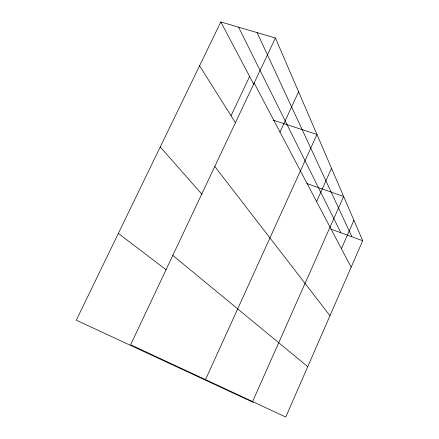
<?xml version="1.0" encoding="UTF-8"?>
<svg xmlns="http://www.w3.org/2000/svg" width="439" height="439" viewBox="0 0 439 439"><rect width="100%" height="100%" fill="white"/><g stroke="black" fill="none" stroke-linecap="round" stroke-linejoin="round"><path stroke-width="0.66" d="M275.418 37.979L362.702 240.731L285.751 417.05L130.641 344.747L275.418 37.979L220.812 21.95L76.298 320.201L253.276 402.354M341.41 248.715L353.905 220.301M252.584 401.592L343.649 196.469L306.828 183.557M316.59 201.578L331.522 168.302M205.507 379.647L316.969 134.499L273.272 120.132M279.978 132.04L298.58 91.784M231.04 115.748L249.648 76.452M330.891 229.087L362.702 240.731M118.349 233.422L166.216 269.826M172.812 255.399L307.744 366.653M160.24 146.966L202.11 194.455M214.786 166.458L329.974 315.712M199.569 65.79L235.397 122.668M220.812 21.95L253.797 84.304M254.165 83.015L351.145 267.208M238.553 27.158L340.873 232.741M257.117 32.607L351.902 236.775"/></g></svg>
